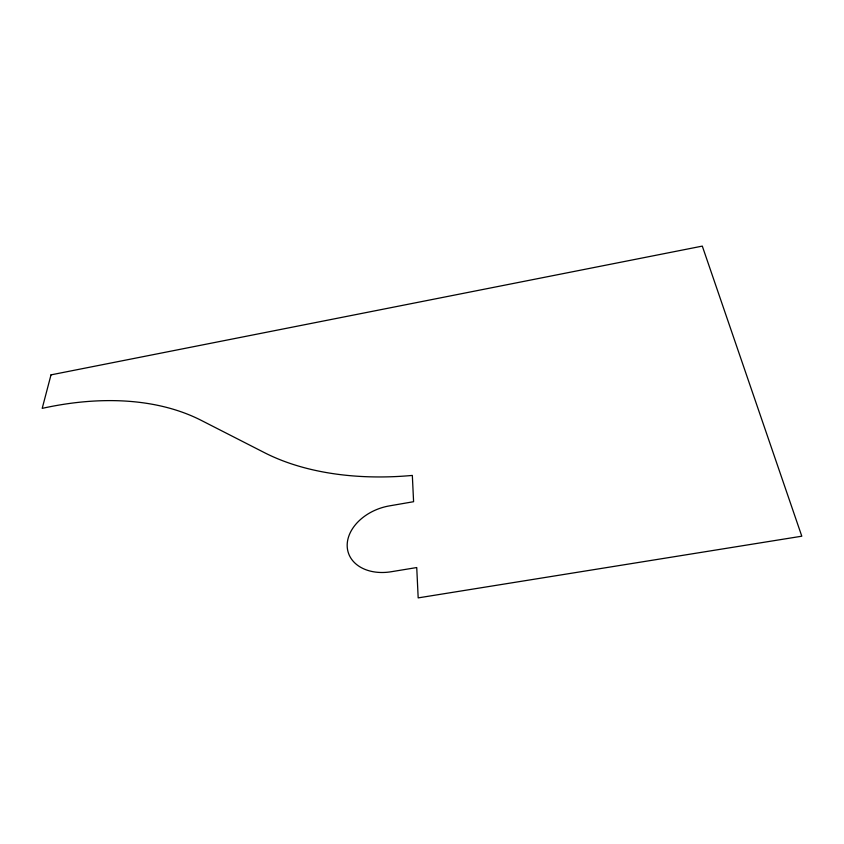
<?xml version="1.0" encoding="UTF-8"?>
<svg xmlns="http://www.w3.org/2000/svg" width="844" height="844" viewBox="0 0 844 844"><rect width="100%" height="100%" fill="white"/><g stroke="black" fill="none" stroke-linecap="round" stroke-linejoin="round"><path stroke-width="1.27" d="M51.009 374.863L42.2 408.369A293.849 186.25 -32.9 0 1 201.231 420.365L264.562 452.711A245.899 148.713 -15 0 0 412.336 475.425L413.592 501.705L389.358 505.894A44.468 32.251 -18.8 0 0 347.19 546.089A44.468 32.251 -18.8 0 0 391.247 571.736L416.736 567.548L418.181 597.89L801.8 536.204L702.303 246.11L51.009 374.863"/></g></svg>
